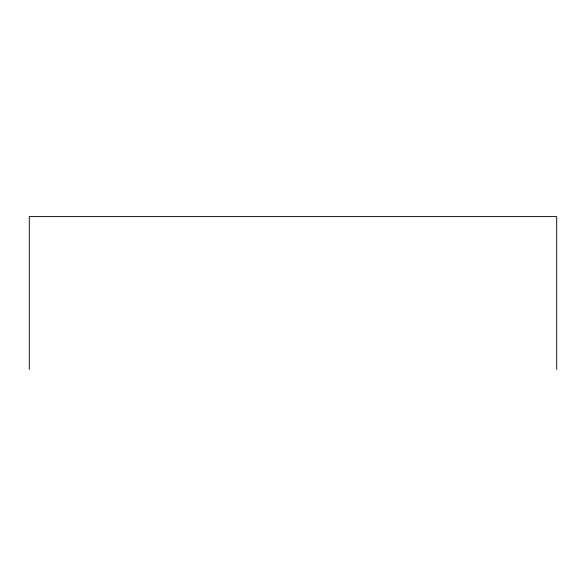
<?xml version="1.0" encoding="UTF-8"?>
<svg xmlns="http://www.w3.org/2000/svg" width="586" height="586" viewBox="0 0 586 586"><rect width="100%" height="100%" fill="white"/><g stroke="black" fill="none" stroke-linecap="round" stroke-linejoin="round"><path stroke-width="0.88" d="M556.7 369.407L556.7 216.593L29.3 216.593L29.3 369.407"/></g></svg>
